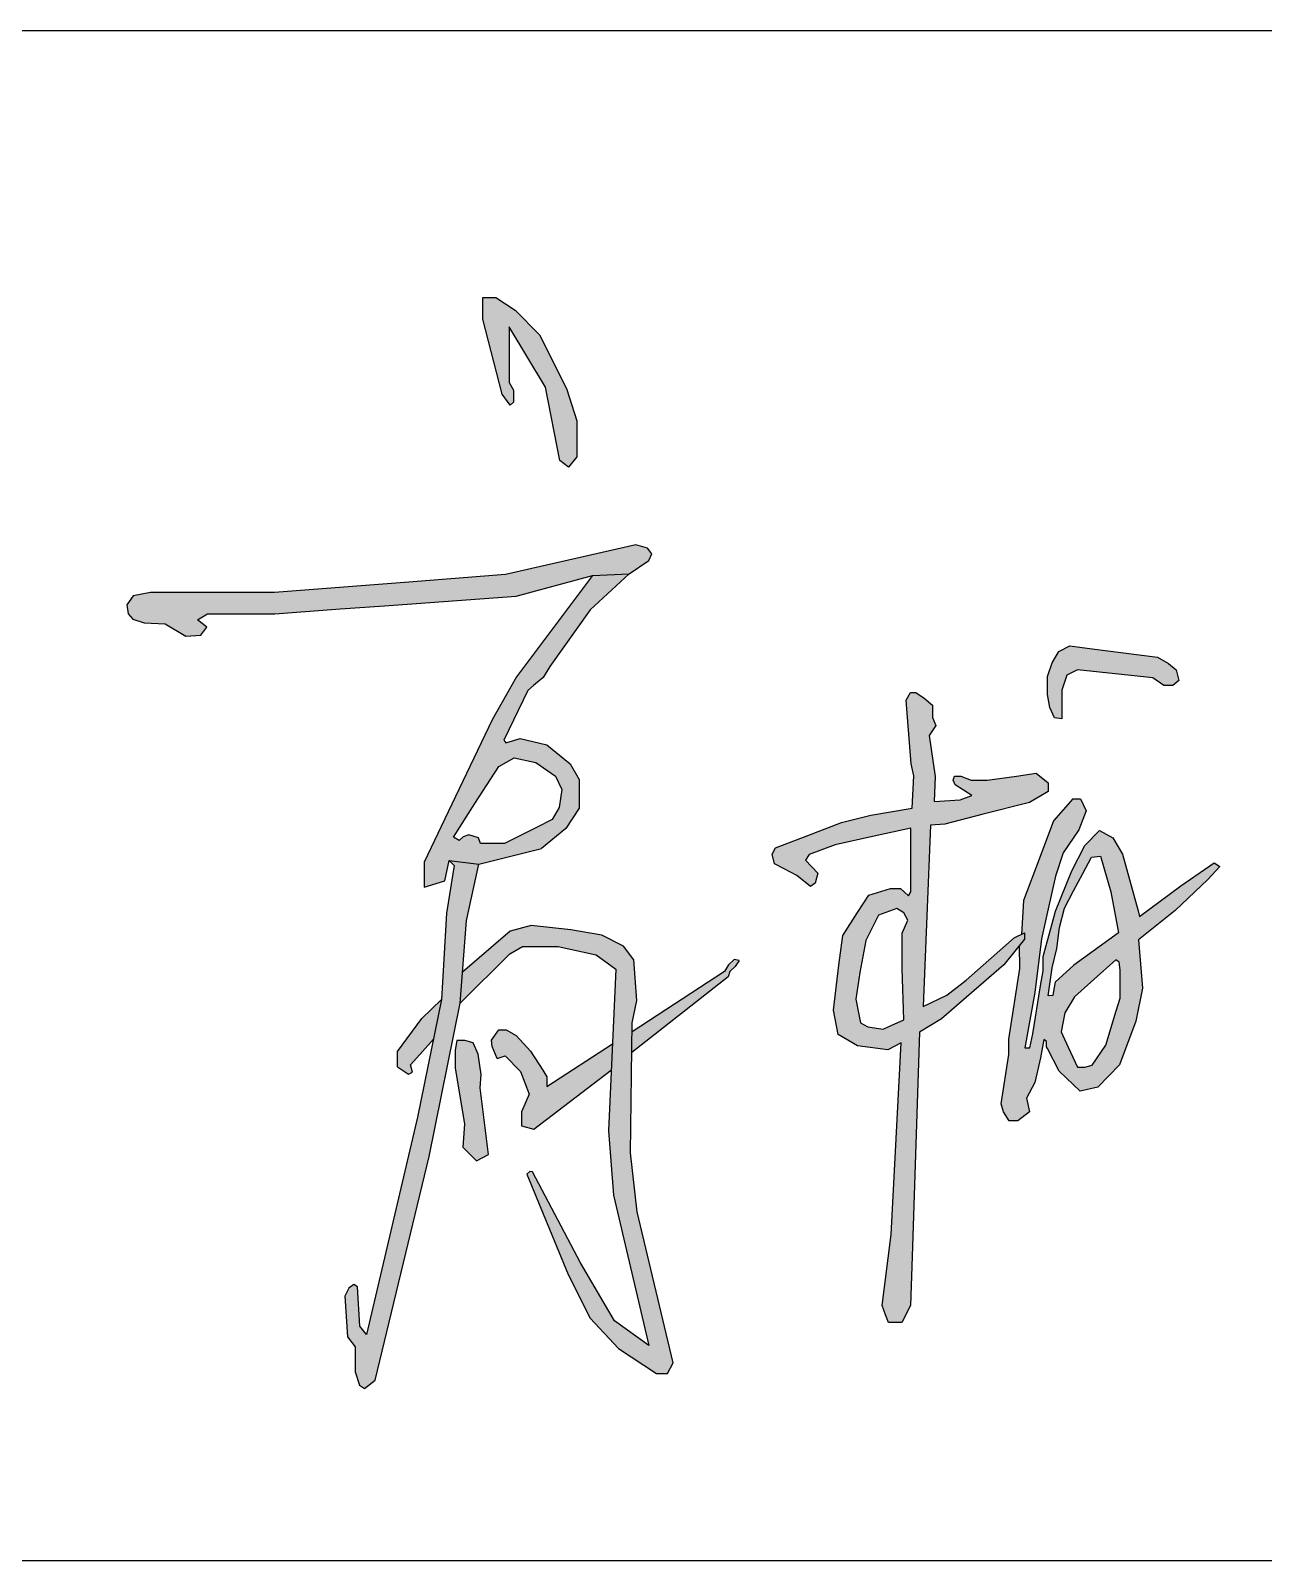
# Model space of a CAD drawing. Extents: x 33088 to 140010, y 13737 to 369010.
# Drawn here: x 104827 to 105632, y 348274 to 349274 of the extents above; entities that cross this region are included whole.
import ezdxf

# ---------------------------------------------------------------- set-up
doc = ezdxf.new("R2010")
doc.units = 0
doc.header["$LTSCALE"] = 1000
doc.header["$MEASUREMENT"] = 0
doc.layers.get('0').update_dxf_attribs({"linetype": 'CONTINUOUS'})
doc.layers.add('PUB_TITLE', color=4, linetype='CONTINUOUS')

msp = doc.modelspace()

# ---------------------------------------------------------------- hatches: boundary and pattern name
h = msp.add_hatch(color=256)
h.paths.add_polyline_path([(105143.3, 349090.9), (105130.6, 349099.2), (105122.1, 349099.2), (105122.1, 349084.9), (105134.9, 349035.9), (105140, 349028.8), (105142.2, 349030.7), (105142.2, 349033.4), (105142.2, 349038.6), (105139.4, 349043.5), (105139.4, 349053.9), (105139.4, 349079.9), (105163.1, 349040.5), (105172.5, 348992.6), (105178.2, 348988.1), (105183.6, 348994.9), (105183.6, 349018.6), (105176.8, 349039.7), (105159.3, 349074.7)])
h.paths.add_polyline_path([(105193.9, 348917.4), (105217.9, 348918.4), (105230.6, 348927.2), (105232.6, 348931.6), (105229.9, 348935.3), (105222.2, 348937.5), (105192.5, 348930.7), (105168.6, 348925.2), (105137.1, 348918), (105073.9, 348913.1), (104985.9, 348906.3), (104905, 348906.3), (104893.6, 348904), (104889.4, 348898.2), (104890.4, 348892.4), (104893.5, 348888.8), (104900.7, 348886.4), (104914.6, 348885.8), (104928.1, 348877.7), (104937.9, 348878.4), (104941.7, 348883.6), (104935.7, 348888.4), (104942.2, 348892.4), (104986.2, 348892.4), (105029, 348895.5), (105057.9, 348897.6), (105144, 348903.8)])
h.paths.add_polyline_path([(105151.6, 348842.2), (105155.4, 348845.5), (105161.7, 348850.8), (105165.9, 348858), (105192.3, 348895), (105217.9, 348918.4), (105193.9, 348917.4), (105144.2, 348851.1), (105128.3, 348823.1), (105099.5, 348762.8), (105083.9, 348730.1), (105083.9, 348713.7), (105097.4, 348717.7), (105100.2, 348731.1), (105119.6, 348728.8), (105160.5, 348738.9), (105176.4, 348752), (105185.1, 348765.4), (105185.1, 348784), (105179.3, 348794.2), (105164, 348806.8), (105146.6, 348810.8), (105137.2, 348808.1), (105136, 348809.8)])
h.paths.add_polyline_path([(105142.6, 348798.2), (105156.8, 348795.1), (105169.7, 348786.3), (105173.8, 348777.6), (105172.1, 348765.7), (105167.4, 348757.8), (105157.2, 348752.7), (105146.4, 348747.3), (105136.3, 348742.3), (105120.7, 348742.3), (105119.3, 348746), (105113.1, 348747.8), (105109.4, 348746.5), (105106.7, 348744.1), (105103.1, 348746.4), (105117, 348768.3), (105132.6, 348792.5)], flags=16)
h.paths.add_polyline_path([(105111.4, 348691.9), (105119.6, 348728.8), (105100.2, 348731.1), (105103.5, 348727.9), (105098.5, 348696.7), (105095.1, 348640.3), (105079.5, 348563.3), (105046.2, 348421.2), (105041.8, 348426.7), (105040.3, 348452.4), (105037.9, 348454), (105034.5, 348451.6), (105031.9, 348446.4), (105033.7, 348419.8), (105038.7, 348413.2), (105038.7, 348396.8), (105041.6, 348388.2), (105044.9, 348385.9), (105051.7, 348391.5), (105087.1, 348537.6), (105107.4, 348637.9)])
h.paths.add_polyline_path([(105200, 348682.2), (105179.8, 348685.8), (105153.7, 348688.5), (105140, 348684.8), (105108.9, 348658.1), (105107.4, 348637.9), (105139.9, 348670), (105148.2, 348674.9), (105171.4, 348674.9), (105196.2, 348669.5), (105209.2, 348660.1), (105204.4, 348554.4), (105207.7, 348512.3), (105230.6, 348414), (105208.3, 348430.2), (105186, 348468.1), (105154.7, 348527.6), (105152.8, 348527.7), (105151, 348526.1), (105177.9, 348460.4), (105192.4, 348431.9), (105210.8, 348412), (105235.7, 348395.8), (105242.9, 348395.8), (105246.6, 348402.8), (105223, 348501.4), (105218.7, 348540.1), (105219.8, 348625), (105222.8, 348639.5), (105220.8, 348666.2), (105214.1, 348675.2)])
h.paths.add_polyline_path([(105095.1, 348640.3), (105082.4, 348627.9), (105066.3, 348606.2), (105066.3, 348596.2), (105073.6, 348591.5), (105076.3, 348592.7), (105074.9, 348597.5), (105080.9, 348604.3), (105089.9, 348614.4)], flags=17)
h.paths.add_polyline_path([(105206.2, 348594.2), (105207, 348611.2), (105164.1, 348583.4), (105164.1, 348589.6), (105161.3, 348594), (105153.3, 348606.4), (105143.9, 348616.6), (105137.4, 348620.5), (105132.6, 348620.5), (105127.9, 348613.6), (105128.3, 348609.5), (105131.5, 348601.7), (105136.7, 348603.5), (105146.8, 348593.1), (105152.4, 348578.3), (105147.4, 348566.7), (105147.4, 348557.6), (105155.5, 348555.5)], flags=17)
h.paths.add_polyline_path([(105120.5, 348582.4), (105121.2, 348591.1), (105119.2, 348604.6), (105115.8, 348611.9), (105110.4, 348613.5), (105105.2, 348613.5), (105104.1, 348607.2), (105104.1, 348595.5), (105110.3, 348558.8), (105109, 348543.6), (105118.1, 348534.7), (105125.9, 348539)])
h.paths.add_polyline_path([(105282.6, 348655.1), (105283.7, 348658.5), (105287.2, 348661.7), (105289.7, 348665.8), (105286.4, 348666.3), (105282.7, 348662.9), (105280.1, 348658.6), (105219.7, 348619), (105219.5, 348605.5)])
for color, points in [(250, [(105143.3, 349090.9), (105130.6, 349099.2), (105122.1, 349099.2), (105122.1, 349084.9), (105134.9, 349035.9), (105140, 349028.8), (105142.2, 349030.7), (105142.2, 349033.4), (105142.2, 349038.6), (105139.4, 349043.5), (105139.4, 349053.9), (105139.4, 349079.9), (105163.1, 349040.5), (105172.5, 348992.6), (105178.2, 348988.1), (105183.6, 348994.9), (105183.6, 349018.6), (105176.8, 349039.7), (105159.3, 349074.7)]), (256, [(104889.4, 348898.2), (104890.4, 348892.4), (104893.5, 348888.8), (104900.7, 348886.4), (104914.6, 348885.8), (104928.1, 348877.7), (104937.9, 348878.4), (104941.7, 348883.6), (104935.7, 348888.4), (104942.2, 348892.4), (104986.2, 348892.4), (105029, 348895.5), (105057.9, 348897.6), (105144, 348903.8), (105193.9, 348917.4), (105217.9, 348918.4), (105230.6, 348927.2), (105232.6, 348931.6), (105229.9, 348935.3), (105222.2, 348937.5), (105192.5, 348930.7), (105168.6, 348925.2), (105137.1, 348918), (105073.9, 348913.1), (104985.9, 348906.3), (104905, 348906.3), (104893.6, 348904)]), (250, [(105570.4, 348859.8), (105563.1, 348864), (105551.3, 348865.5), (105520.5, 348869.5), (105505.8, 348871.4), (105498.8, 348867.8), (105494.3, 348860.4), (105491.3, 348851.3), (105491.3, 348839.6), (105492.8, 348831), (105495.8, 348824.4), (105500.6, 348823.6), (105500.6, 348833.7), (105500.6, 348842.4), (105504, 348852.3), (105510.9, 348855.7), (105539.7, 348852.6), (105560.2, 348850.4), (105567.3, 348845.4), (105573.2, 348845.4), (105577.1, 348848.7), (105575.4, 348855.7)]), (256, [(105491.3, 348839.6), (105492.8, 348831), (105495.8, 348824.4), (105500.6, 348823.6), (105500.6, 348833.7), (105500.6, 348842.4), (105504, 348852.3), (105510.9, 348855.7), (105539.7, 348852.6), (105560.2, 348850.4), (105567.3, 348845.4), (105573.2, 348845.4), (105577.1, 348848.7), (105575.4, 348855.7), (105570.4, 348859.8), (105563.1, 348864), (105551.3, 348865.5), (105520.5, 348869.5), (105505.8, 348871.4), (105498.8, 348867.8), (105494.3, 348860.4), (105491.3, 348851.3)]), (256, [(105219.7, 348619), (105219.5, 348605.5), (105282.6, 348655.1), (105283.7, 348658.5), (105287.2, 348661.7), (105289.7, 348665.8), (105286.4, 348666.3), (105282.7, 348662.9), (105280.1, 348658.6)])]:
    msp.add_hatch(color=color).paths.add_polyline_path(points)
h = msp.add_hatch(color=256)
h.paths.add_polyline_path([(105413.9, 348812.9), (105418.4, 348819.3), (105416.1, 348824.6), (105416.2, 348832.6), (105410.7, 348837.3), (105405.3, 348840.9), (105401.8, 348840.9), (105398.8, 348835.8), (105399.3, 348830.3), (105402.1, 348794.3), (105404, 348786.4), (105402.9, 348765.3), (105375.9, 348760.8), (105356.7, 348756), (105334.6, 348747.4), (105313.6, 348739.3), (105311.3, 348735.2), (105312.9, 348728.9), (105319.1, 348725.6), (105327.5, 348721.3), (105336.3, 348714.1), (105339.4, 348716.2), (105341.2, 348722.9), (105333.2, 348731.3), (105335.5, 348735.1), (105352.5, 348741.4), (105372.9, 348745.9), (105401.9, 348752.2), (105401.9, 348710.7), (105400.4, 348707.9), (105395.1, 348712.8), (105388.7, 348712.8), (105374.5, 348708.5), (105367.2, 348697.2), (105357.5, 348682.1), (105355, 348662.7), (105351.3, 348633.3), (105354.5, 348617.4), (105367.2, 348610), (105386.9, 348607.4), (105395.7, 348611.8), (105389.1, 348486.7), (105383.2, 348440.2), (105385.5, 348434.1), (105387.4, 348429.2), (105396, 348429.2), (105401.8, 348440.1), (105402.8, 348472.3), (105407.6, 348618.8), (105422, 348627.6), (105462.8, 348662.8), (105476.3, 348679.7), (105476.3, 348683.7), (105469.6, 348680.5), (105438.1, 348652.9), (105425.5, 348643.1), (105410.1, 348635.7), (105414.8, 348754.1), (105424.1, 348754.9), (105448.4, 348761.1), (105479.6, 348769), (105491.7, 348776.1), (105491.7, 348781.9), (105483.9, 348788.1), (105471.1, 348786.3), (105451.9, 348783.5), (105441.3, 348783.5), (105434.6, 348786.3), (105430.4, 348786.3), (105429.6, 348783.5), (105431, 348780.5), (105441.9, 348773.5), (105434.3, 348770.8), (105417.1, 348769.7), (105417.8, 348785.9)])
h.paths.add_polyline_path([(105392.8, 348699.8), (105397.4, 348696.8), (105399.9, 348692.1), (105396.2, 348683.6), (105396.2, 348660.6), (105397.4, 348626.9), (105387.1, 348622.3), (105383.8, 348620.9), (105373.9, 348622.3), (105369.1, 348624.9), (105367.8, 348631.5), (105366, 348640.4), (105368.6, 348657.8), (105372.6, 348678.7), (105380.8, 348695.4)], flags=16)
h.paths.add_polyline_path([(105570.4, 348859.8), (105563.1, 348864), (105551.3, 348865.5), (105520.5, 348869.5), (105505.8, 348871.4), (105498.8, 348867.8), (105494.3, 348860.4), (105491.3, 348851.3), (105491.3, 348839.6), (105492.8, 348831), (105495.8, 348824.4), (105500.6, 348823.6), (105500.6, 348833.7), (105500.6, 348842.4), (105504, 348852.3), (105510.9, 348855.7), (105539.7, 348852.6), (105560.2, 348850.4), (105567.3, 348845.4), (105573.2, 348845.4), (105577.1, 348848.7), (105575.4, 348855.7)])
h.paths.add_polyline_path([(105496.5, 348720.9), (105501.6, 348736.2), (105511.7, 348751.2), (105516.6, 348763.5), (105512.8, 348771.3), (105507.8, 348771.3), (105495.3, 348757), (105485.9, 348732), (105475.7, 348705), (105474.3, 348682.7), (105476.3, 348683.7), (105476.3, 348679.7), (105472.9, 348675.5), (105473.2, 348660.4), (105466.1, 348614.2), (105466.1, 348604.2), (105460.9, 348572.1), (105462.6, 348566.7), (105466.3, 348561), (105472, 348561), (105479.6, 348566.9), (105477.6, 348575.7), (105483.1, 348585.9), (105486.7, 348602), (105488.8, 348614), (105490.7, 348612.8), (105490.7, 348609.2), (105491.3, 348608.1), (105499, 348593.4), (105512.7, 348580.3), (105524.2, 348582.9), (105538.4, 348597.6), (105549.1, 348626), (105553.4, 348647.6), (105550.7, 348679.3), (105574.8, 348698.4), (105596, 348718.6), (105603.9, 348727.1), (105600.3, 348729.5), (105578.4, 348714.6), (105551.5, 348694.5), (105550.5, 348698.2), (105540.3, 348735.3), (105534.1, 348746), (105525.3, 348750.6), (105515.7, 348740.9), (105507.1, 348724.4), (105496.6, 348698), (105494.1, 348689.1), (105488.4, 348668.3), (105488.4, 348658.9), (105486.7, 348649.1), (105481.7, 348617.8), (105479.8, 348608.7), (105476.4, 348608.7), (105483, 348644.7), (105487.4, 348679.8), (105491.7, 348699.4)])
h.paths.add_polyline_path([(105508.2, 348711.3), (105514.3, 348722.6), (105520, 348733.3), (105525.9, 348734), (105532.6, 348710.7), (105537.7, 348683.7), (105508.5, 348662.7), (105496.2, 348651.6), (105495.4, 348646.9), (105494.7, 348642.9), (105491.7, 348642.6), (105494.4, 348660.9), (105497.5, 348673.6), (105499.2, 348687.4), (105502.3, 348700)], flags=16)
h.paths.add_polyline_path([(105535.9, 348666.2), (105538.1, 348664.7), (105538.7, 348659.6), (105538.7, 348641.1), (105536.2, 348632.8), (105529.5, 348610.4), (105520.4, 348597.4), (105515.7, 348596), (105510.8, 348596), (105504.8, 348609), (105500.2, 348619), (105502.7, 348631.5), (105509, 348642), (105521.9, 348653.6)], flags=16)
h.paths.add_polyline_path([(105751.6, 348969.2), (105778.4, 348967.8), (105791, 348964.6), (105809.4, 348963.1), (105823.7, 348961.8), (105836.7, 348958.9), (105858.8, 348956.6), (105884, 348954), (105915.3, 348954), (105933.8, 348955.9), (105941.2, 348953.1), (105954.7, 348955.9), (105959.5, 348957.7), (105963, 348961), (105963, 348964.9), (105958.6, 348968), (105954.7, 348969.4), (105907.9, 348967.5), (105897.6, 348967.1), (105891.5, 348966), (105818, 348975.8), (105802.5, 348975.8), (105783.1, 348981.6), (105765.2, 348981.6), (105753.2, 348983), (105736, 348980.4), (105722.7, 348975.4), (105715, 348969.3), (105708.2, 348968.4), (105703.8, 348961.7), (105700.3, 348956.4), (105700.3, 348946.9), (105703.5, 348942), (105708.2, 348939.9), (105714.1, 348941.4), (105718.7, 348954.1), (105727.8, 348961.2), (105740.5, 348966.1)])
h.paths.add_polyline_path([(105744.2, 348822.8), (105735.5, 348831.8), (105726.2, 348831.8), (105723.4, 348828), (105732.4, 348811.6), (105736.9, 348805.4), (105738.8, 348798.3), (105741.8, 348793.1), (105745.5, 348793.4), (105748.4, 348795.9), (105749.4, 348805.5)])
h.paths.add_polyline_path([(105836, 348881.4), (105843, 348882.7), (105845.6, 348885.1), (105845.8, 348888.3), (105841, 348897.1), (105835, 348900.3), (105826.5, 348898), (105822.4, 348891.2), (105798.2, 348763.7), (105791.5, 348694.3), (105785.9, 348686.9), (105785.9, 348676.1), (105790.3, 348671.3), (105796.6, 348673.2), (105805.5, 348678.1), (105820, 348689), (105824.2, 348699), (105836.1, 348714.4), (105836.4, 348723.3), (105840.2, 348727.5), (105840.2, 348713.4), (105838.5, 348698.9), (105835.2, 348681.1), (105833.6, 348640.8), (105834.6, 348595.2), (105829, 348597.7), (105826.1, 348589.8), (105831.7, 348579.3), (105831.7, 348567.5), (105833.5, 348559), (105837.8, 348555), (105838.8, 348552), (105843.9, 348552), (105848.1, 348553.9), (105849.8, 348559.2), (105849.5, 348577.5), (105846.7, 348584), (105846.7, 348612.1), (105849, 348638.9), (105848.1, 348677.9), (105851.8, 348691.8), (105852.6, 348695.1), (105852.6, 348701), (105853.9, 348718.1), (105853.4, 348733.7), (105857.8, 348751.8), (105874.9, 348775.7), (105895.5, 348799.4), (105910.2, 348810.5), (105916.6, 348817.1), (105917.4, 348821.6), (105916.3, 348827.4), (105902.6, 348830.2), (105889.2, 348830.2), (105856.1, 348831.4), (105841.7, 348826.1), (105829.9, 348823.7), (105822.3, 348823.7), (105822.3, 348828.4)])
h.paths.add_polyline_path([(105822.6, 348811), (105846.7, 348810.7), (105849.3, 348806.3), (105851.9, 348806.3), (105859.7, 348806.3), (105854.1, 348812.4), (105856.8, 348819.4), (105892.2, 348817.6), (105894.3, 348814.4), (105883.2, 348801.8), (105878.1, 348799.5), (105870.2, 348791.8), (105862, 348780.4), (105860, 348780.4), (105859.2, 348784.7), (105862.2, 348788.3), (105862.2, 348792.4), (105855.9, 348796.7), (105848.4, 348796), (105845.5, 348788.4), (105846.8, 348779.9), (105845.2, 348754.6), (105835.7, 348738.1), (105820.4, 348711.5), (105805.5, 348693.3), (105802.6, 348694.1), (105805.9, 348702.3), (105805.4, 348713.6), (105808.2, 348716.9), (105808.4, 348727.2), (105807.6, 348734.8), (105811.9, 348739.8), (105811.9, 348752.3), (105813.2, 348770.5), (105819.1, 348806.1)], flags=16)
h.paths.add_polyline_path([(105740.6, 348693.6), (105733.2, 348701.2), (105733.2, 348709.4), (105736.6, 348721), (105737.7, 348722.3), (105742.6, 348722.3), (105744.8, 348727.8), (105742.5, 348735), (105738.8, 348737.3), (105721.8, 348730.5), (105719.2, 348722.6), (105717.7, 348708.5), (105719.6, 348697), (105734.5, 348681.3), (105744, 348676.2), (105755.2, 348672.2), (105769.2, 348667.2), (105779.9, 348665), (105778.7, 348660.6), (105735.1, 348600.1), (105715.5, 348572.9), (105701.7, 348548.1), (105686, 348520.1), (105686, 348505.7), (105689.2, 348496.1), (105701, 348493.2), (105721.4, 348493.2), (105747.3, 348493.2), (105770.1, 348493.2), (105809.3, 348499.7), (105822.4, 348501.8), (105850, 348501.8), (105886.3, 348501.8), (105912.7, 348507.8), (105938.8, 348507.8), (105944.4, 348513.1), (105947.2, 348515.8), (105947.2, 348524.3), (105934.8, 348524.3), (105919.9, 348521.2), (105898.7, 348521.2), (105873.3, 348515.7), (105857.5, 348517.4), (105841.4, 348514.1), (105819.4, 348516), (105803, 348511), (105768.8, 348505.9), (105739.3, 348504.8), (105723.1, 348506.7), (105713.9, 348509.2), (105704.7, 348507.2), (105700.8, 348510.3), (105700.8, 348518.1), (105718.1, 348548.4), (105735.8, 348579.5), (105774.1, 348629.7), (105787.2, 348652), (105791.1, 348664.7), (105786.9, 348671.2), (105777.5, 348676.6), (105769.9, 348680.9), (105762.9, 348684.9), (105751.9, 348684.9)])
h.paths.add_polyline_path([(106029.6, 348546.5), (106025.2, 348549.9), (106019.9, 348549.9), (106015.1, 348544.3), (106015.1, 348538.7), (106018.4, 348533.3), (106024.7, 348533.3), (106030.9, 348539.3)])
h = msp.add_hatch(color=250)
h.paths.add_polyline_path([(105057.9, 348897.6), (105144, 348903.8), (105193.9, 348917.4), (105217.9, 348918.4), (105230.6, 348927.2), (105232.6, 348931.6), (105229.9, 348935.3), (105222.2, 348937.5), (105192.5, 348930.7), (105168.6, 348925.2), (105137.1, 348918), (105073.9, 348913.1), (104985.9, 348906.3), (104905, 348906.3), (104893.6, 348904), (104889.4, 348898.2), (104890.4, 348892.4), (104893.5, 348888.8), (104900.7, 348886.4), (104914.6, 348885.8), (104928.1, 348877.7), (104937.9, 348878.4), (104941.7, 348883.6), (104935.7, 348888.4), (104942.2, 348892.4), (104986.2, 348892.4), (105029, 348895.5)])
h.paths.add_polyline_path([(105192.3, 348895), (105217.9, 348918.4), (105193.9, 348917.4), (105144.2, 348851.1), (105128.3, 348823.1), (105099.5, 348762.8), (105083.9, 348730.1), (105083.9, 348713.7), (105097.4, 348717.7), (105100.2, 348731.1), (105119.6, 348728.8), (105160.5, 348738.9), (105176.4, 348752), (105185.1, 348765.4), (105185.1, 348784), (105179.3, 348794.2), (105164, 348806.8), (105146.6, 348810.8), (105137.2, 348808.1), (105136, 348809.8), (105151.6, 348842.2), (105155.4, 348845.5), (105161.7, 348850.8), (105165.9, 348858)])
h.paths.add_polyline_path([(105156.8, 348795.1), (105169.7, 348786.3), (105173.8, 348777.6), (105172.1, 348765.7), (105167.4, 348757.8), (105157.2, 348752.7), (105146.4, 348747.3), (105136.3, 348742.3), (105120.7, 348742.3), (105119.3, 348746), (105113.1, 348747.8), (105109.4, 348746.5), (105106.7, 348744.1), (105103.1, 348746.4), (105117, 348768.3), (105132.6, 348792.5), (105142.6, 348798.2)], flags=16)
h.paths.add_polyline_path([(105119.6, 348728.8), (105100.2, 348731.1), (105103.5, 348727.9), (105098.5, 348696.7), (105095.1, 348640.3), (105079.5, 348563.3), (105046.2, 348421.2), (105041.8, 348426.7), (105040.3, 348452.4), (105037.9, 348454), (105034.5, 348451.6), (105031.9, 348446.4), (105033.7, 348419.8), (105038.7, 348413.2), (105038.7, 348396.8), (105041.6, 348388.2), (105044.9, 348385.9), (105051.7, 348391.5), (105087.1, 348537.6), (105107.4, 348637.9), (105111.4, 348691.9)])
h.paths.add_polyline_path([(105095.1, 348640.3), (105082.4, 348627.9), (105066.3, 348606.2), (105066.3, 348596.2), (105073.6, 348591.5), (105076.3, 348592.7), (105074.9, 348597.5), (105080.9, 348604.3), (105089.9, 348614.4)], flags=17)
h.paths.add_polyline_path([(105200, 348682.2), (105179.8, 348685.8), (105153.7, 348688.5), (105140, 348684.8), (105108.9, 348658.1), (105107.4, 348637.9), (105139.9, 348670), (105148.2, 348674.9), (105171.4, 348674.9), (105196.2, 348669.5), (105209.2, 348660.1), (105204.4, 348554.4), (105207.7, 348512.3), (105230.6, 348414), (105208.3, 348430.2), (105186, 348468.1), (105154.7, 348527.6), (105152.8, 348527.7), (105151, 348526.1), (105177.9, 348460.4), (105192.4, 348431.9), (105210.8, 348412), (105235.7, 348395.8), (105242.9, 348395.8), (105246.6, 348402.8), (105223, 348501.4), (105218.7, 348540.1), (105219.8, 348625), (105222.8, 348639.5), (105220.8, 348666.2), (105214.1, 348675.2)])
h.paths.add_polyline_path([(105161.3, 348594), (105153.3, 348606.4), (105143.9, 348616.6), (105137.4, 348620.5), (105132.6, 348620.5), (105127.9, 348613.6), (105128.3, 348609.5), (105131.5, 348601.7), (105136.7, 348603.5), (105146.8, 348593.1), (105152.4, 348578.3), (105147.4, 348566.7), (105147.4, 348557.6), (105155.5, 348555.5), (105206.2, 348594.2), (105207, 348611.2), (105164.1, 348583.4), (105164.1, 348589.6)], flags=17)
h.paths.add_polyline_path([(105282.6, 348655.1), (105283.7, 348658.5), (105287.2, 348661.7), (105289.7, 348665.8), (105286.4, 348666.3), (105282.7, 348662.9), (105280.1, 348658.6), (105219.7, 348619), (105219.5, 348605.5)])
h.paths.add_polyline_path([(105121.2, 348591.1), (105119.2, 348604.6), (105115.8, 348611.9), (105110.4, 348613.5), (105105.2, 348613.5), (105104.1, 348607.2), (105104.1, 348595.5), (105110.3, 348558.8), (105109, 348543.6), (105118.1, 348534.7), (105125.9, 348539), (105120.5, 348582.4)])
h = msp.add_hatch(color=256)
h.paths.add_polyline_path([(105136, 348809.8), (105151.6, 348842.2), (105155.4, 348845.5), (105161.7, 348850.8), (105165.9, 348858), (105192.3, 348895), (105217.9, 348918.4), (105193.9, 348917.4), (105144.2, 348851.1), (105128.3, 348823.1), (105099.5, 348762.8), (105083.9, 348730.1), (105083.9, 348713.7), (105097.4, 348717.7), (105100.2, 348731.1), (105119.6, 348728.8), (105160.5, 348738.9), (105176.4, 348752), (105185.1, 348765.4), (105185.1, 348784), (105179.3, 348794.2), (105164, 348806.8), (105146.6, 348810.8), (105137.2, 348808.1)])
h.paths.add_polyline_path([(105142.6, 348798.2), (105156.8, 348795.1), (105169.7, 348786.3), (105173.8, 348777.6), (105172.1, 348765.7), (105167.4, 348757.8), (105157.2, 348752.7), (105146.4, 348747.3), (105136.3, 348742.3), (105120.7, 348742.3), (105119.3, 348746), (105113.1, 348747.8), (105109.4, 348746.5), (105106.7, 348744.1), (105103.1, 348746.4), (105117, 348768.3), (105132.6, 348792.5)], flags=16)
h.paths.add_polyline_path([(105119.6, 348728.8), (105100.2, 348731.1), (105103.5, 348727.9), (105098.5, 348696.7), (105095.1, 348640.3), (105079.5, 348563.3), (105046.2, 348421.2), (105041.8, 348426.7), (105040.3, 348452.4), (105037.9, 348454), (105034.5, 348451.6), (105031.9, 348446.4), (105033.7, 348419.8), (105038.7, 348413.2), (105038.7, 348396.8), (105041.6, 348388.2), (105044.9, 348385.9), (105051.7, 348391.5), (105087.1, 348537.6), (105107.4, 348637.9), (105111.4, 348691.9)])
h.paths.add_polyline_path([(105139.9, 348670), (105148.2, 348674.9), (105171.4, 348674.9), (105196.2, 348669.5), (105209.2, 348660.1), (105204.4, 348554.4), (105207.7, 348512.3), (105230.6, 348414), (105208.3, 348430.2), (105186, 348468.1), (105154.7, 348527.6), (105152.8, 348527.7), (105151, 348526.1), (105177.9, 348460.4), (105192.4, 348431.9), (105210.8, 348412), (105235.7, 348395.8), (105242.9, 348395.8), (105246.6, 348402.8), (105223, 348501.4), (105218.7, 348540.1), (105219.8, 348625), (105222.8, 348639.5), (105220.8, 348666.2), (105214.1, 348675.2), (105200, 348682.2), (105179.8, 348685.8), (105153.7, 348688.5), (105140, 348684.8), (105108.9, 348658.1), (105107.4, 348637.9)])
h.paths.add_polyline_path([(105095.1, 348640.3), (105082.4, 348627.9), (105066.3, 348606.2), (105066.3, 348596.2), (105073.6, 348591.5), (105076.3, 348592.7), (105074.9, 348597.5), (105080.9, 348604.3), (105089.9, 348614.4)], flags=17)
h.paths.add_polyline_path([(105120.5, 348582.4), (105121.2, 348591.1), (105119.2, 348604.6), (105115.8, 348611.9), (105110.4, 348613.5), (105105.2, 348613.5), (105104.1, 348607.2), (105104.1, 348595.5), (105110.3, 348558.8), (105109, 348543.6), (105118.1, 348534.7), (105125.9, 348539)])
h.paths.add_polyline_path([(105206.2, 348594.2), (105207, 348611.2), (105164.1, 348583.4), (105164.1, 348589.6), (105161.3, 348594), (105153.3, 348606.4), (105143.9, 348616.6), (105137.4, 348620.5), (105132.6, 348620.5), (105127.9, 348613.6), (105128.3, 348609.5), (105131.5, 348601.7), (105136.7, 348603.5), (105146.8, 348593.1), (105152.4, 348578.3), (105147.4, 348566.7), (105147.4, 348557.6), (105155.5, 348555.5)], flags=17)
h = msp.add_hatch(color=256)
h.paths.add_polyline_path([(105491.3, 348839.6), (105492.8, 348831), (105495.8, 348824.4), (105500.6, 348823.6), (105500.6, 348833.7), (105500.6, 348842.4), (105504, 348852.3), (105510.9, 348855.7), (105539.7, 348852.6), (105560.2, 348850.4), (105567.3, 348845.4), (105573.2, 348845.4), (105577.1, 348848.7), (105575.4, 348855.7), (105570.4, 348859.8), (105563.1, 348864), (105551.3, 348865.5), (105520.5, 348869.5), (105505.8, 348871.4), (105498.8, 348867.8), (105494.3, 348860.4), (105491.3, 348851.3)])
h.paths.add_polyline_path([(105466.1, 348604.2), (105460.9, 348572.1), (105462.6, 348566.7), (105466.3, 348561), (105472, 348561), (105479.6, 348566.9), (105477.6, 348575.7), (105483.1, 348585.9), (105486.7, 348602), (105488.8, 348614), (105490.7, 348612.8), (105490.7, 348609.2), (105491.3, 348608.1), (105499, 348593.4), (105512.7, 348580.3), (105524.2, 348582.9), (105538.4, 348597.6), (105549.1, 348626), (105553.4, 348647.6), (105550.7, 348679.3), (105574.8, 348698.4), (105596, 348718.6), (105603.9, 348727.1), (105600.3, 348729.5), (105578.4, 348714.6), (105551.5, 348694.5), (105550.5, 348698.2), (105540.3, 348735.3), (105534.1, 348746), (105525.3, 348750.6), (105515.7, 348740.9), (105507.1, 348724.4), (105496.6, 348698), (105494.1, 348689.1), (105488.4, 348668.3), (105488.4, 348658.9), (105486.7, 348649.1), (105481.7, 348617.8), (105479.8, 348608.7), (105476.4, 348608.7), (105483, 348644.7), (105487.4, 348679.8), (105491.7, 348699.4), (105496.5, 348720.9), (105501.6, 348736.2), (105511.7, 348751.2), (105516.6, 348763.5), (105512.8, 348771.3), (105507.8, 348771.3), (105495.3, 348757), (105485.9, 348732), (105475.7, 348705), (105474.3, 348682.7), (105476.3, 348683.7), (105476.3, 348679.7), (105472.9, 348675.5), (105473.2, 348660.4), (105466.1, 348614.2)])
h.paths.add_polyline_path([(105491.7, 348642.6), (105494.4, 348660.9), (105497.5, 348673.6), (105499.2, 348687.4), (105502.3, 348700), (105508.2, 348711.3), (105514.3, 348722.6), (105520, 348733.3), (105525.9, 348734), (105532.6, 348710.7), (105537.7, 348683.7), (105508.5, 348662.7), (105496.2, 348651.6), (105495.4, 348646.9), (105494.7, 348642.9)], flags=16)
h.paths.add_polyline_path([(105500.2, 348619), (105502.7, 348631.5), (105509, 348642), (105521.9, 348653.6), (105537.7, 348667.8), (105538.7, 348659.6), (105538.7, 348641.1), (105536.2, 348632.8), (105529.5, 348610.4), (105519.5, 348596), (105510.8, 348596), (105504.8, 348609)], flags=16)
h = msp.add_hatch(color=250)
h.paths.add_polyline_path([(105413.9, 348812.9), (105418.4, 348819.3), (105416.1, 348824.6), (105416.2, 348832.6), (105410.7, 348837.3), (105405.3, 348840.9), (105401.8, 348840.9), (105398.8, 348835.8), (105399.3, 348830.3), (105402.1, 348794.3), (105404, 348786.4), (105402.9, 348765.3), (105375.9, 348760.8), (105356.7, 348756), (105334.6, 348747.4), (105313.6, 348739.3), (105311.3, 348735.2), (105312.9, 348728.9), (105319.1, 348725.6), (105327.5, 348721.3), (105336.3, 348714.1), (105339.4, 348716.2), (105341.2, 348722.9), (105333.2, 348731.3), (105335.5, 348735.1), (105352.5, 348741.4), (105372.9, 348745.9), (105401.9, 348752.2), (105401.9, 348710.7), (105400.4, 348707.9), (105395.1, 348712.8), (105388.7, 348712.8), (105374.5, 348708.5), (105367.2, 348697.2), (105357.5, 348682.1), (105355, 348662.7), (105351.3, 348633.3), (105354.5, 348617.4), (105367.2, 348610), (105386.9, 348607.4), (105395.7, 348611.8), (105389.1, 348486.7), (105383.2, 348440.2), (105385.5, 348434.1), (105387.4, 348429.2), (105396, 348429.2), (105401.8, 348440.1), (105402.8, 348472.3), (105407.6, 348618.8), (105422, 348627.6), (105462.8, 348662.8), (105476.3, 348679.7), (105476.3, 348683.7), (105469.6, 348680.5), (105438.1, 348652.9), (105425.5, 348643.1), (105410.1, 348635.7), (105414.8, 348754.1), (105424.1, 348754.9), (105448.4, 348761.1), (105479.6, 348769), (105491.7, 348776.1), (105491.7, 348781.9), (105483.9, 348788.1), (105471.1, 348786.3), (105451.9, 348783.5), (105441.3, 348783.5), (105434.6, 348786.3), (105430.4, 348786.3), (105429.6, 348783.5), (105431, 348780.5), (105441.9, 348773.5), (105434.3, 348770.8), (105417.1, 348769.7), (105417.8, 348785.9)])
h.paths.add_polyline_path([(105392.8, 348699.8), (105397.4, 348696.8), (105399.9, 348692.1), (105396.2, 348683.6), (105396.2, 348660.6), (105397.4, 348626.9), (105387.1, 348622.3), (105383.8, 348620.9), (105373.9, 348622.3), (105369.1, 348624.9), (105367.8, 348631.5), (105366, 348640.4), (105368.6, 348657.8), (105372.6, 348678.7), (105380.8, 348695.4)], flags=16)
h = msp.add_hatch(color=250)
h.paths.add_polyline_path([(105496.5, 348720.9), (105501.6, 348736.2), (105511.7, 348751.2), (105516.6, 348763.5), (105512.8, 348771.3), (105507.8, 348771.3), (105495.3, 348757), (105485.9, 348732), (105475.7, 348705), (105474.3, 348682.7), (105476.3, 348683.7), (105476.3, 348679.7), (105472.9, 348675.5), (105473.2, 348660.4), (105466.1, 348614.2), (105466.1, 348604.2), (105460.9, 348572.1), (105462.6, 348566.7), (105466.3, 348561), (105472, 348561), (105479.6, 348566.9), (105477.6, 348575.7), (105483.1, 348585.9), (105486.7, 348602), (105488.8, 348614), (105490.7, 348612.8), (105490.7, 348609.2), (105491.3, 348608.1), (105499, 348593.4), (105512.7, 348580.3), (105524.2, 348582.9), (105538.4, 348597.6), (105549.1, 348626), (105553.4, 348647.6), (105550.7, 348679.3), (105574.8, 348698.4), (105596, 348718.6), (105603.9, 348727.1), (105600.3, 348729.5), (105578.4, 348714.6), (105551.5, 348694.5), (105550.5, 348698.2), (105540.3, 348735.3), (105534.1, 348746), (105525.3, 348750.6), (105515.7, 348740.9), (105507.1, 348724.4), (105496.6, 348698), (105494.1, 348689.1), (105488.4, 348668.3), (105488.4, 348658.9), (105486.7, 348649.1), (105481.7, 348617.8), (105479.8, 348608.7), (105476.4, 348608.7), (105483, 348644.7), (105487.4, 348679.8), (105491.7, 348699.4)])
h.paths.add_polyline_path([(105508.2, 348711.3), (105514.3, 348722.6), (105520, 348733.3), (105525.9, 348734), (105532.6, 348710.7), (105537.7, 348683.7), (105508.5, 348662.7), (105496.2, 348651.6), (105495.4, 348646.9), (105494.7, 348642.9), (105491.7, 348642.6), (105494.4, 348660.9), (105497.5, 348673.6), (105499.2, 348687.4), (105502.3, 348700)], flags=16)
h.paths.add_polyline_path([(105535.9, 348666.2), (105538.1, 348664.7), (105538.7, 348659.6), (105538.7, 348641.1), (105536.2, 348632.8), (105529.5, 348610.4), (105520.4, 348597.4), (105515.7, 348596), (105510.8, 348596), (105504.8, 348609), (105500.2, 348619), (105502.7, 348631.5), (105509, 348642), (105521.9, 348653.6)], flags=16)

# ---------------------------------------------------------------- linework, layer by layer
for p, q in [((105122.1, 349084.9), (105122.1, 349099.2)), ((105122.1, 349099.2), (105130.6, 349099.2)), ((105130.6, 349099.2), (105143.3, 349090.9)), ((105143.3, 349090.9), (105159.3, 349074.7)), ((105134.9, 349035.9), (105122.1, 349084.9)), ((105163.1, 349040.5), (105139.4, 349079.9)), ((105139.4, 349079.9), (105139.4, 349053.9)), ((105159.3, 349074.7), (105176.8, 349039.7)), ((105139.4, 349053.9), (105139.4, 349043.5)), ((105139.4, 349043.5), (105142.2, 349038.6)), ((105172.5, 348992.6), (105163.1, 349040.5)), ((105140, 349028.8), (105134.9, 349035.9)), ((105142.2, 349030.7), (105140, 349028.8)), ((105142.2, 349038.6), (105142.2, 349033.4)), ((105142.2, 349033.4), (105142.2, 349030.7)), ((105176.8, 349039.7), (105183.6, 349018.6)), ((105183.6, 349018.6), (105183.6, 348994.9)), ((105178.2, 348988.1), (105172.5, 348992.6)), ((105183.6, 348994.9), (105178.2, 348988.1)), ((105192.5, 348930.7), (105168.6, 348925.2)), ((105222.2, 348937.5), (105192.5, 348930.7)), ((105229.9, 348935.3), (105222.2, 348937.5)), ((105232.6, 348931.6), (105229.9, 348935.3)), ((105230.6, 348927.2), (105232.6, 348931.6)), ((105168.6, 348925.2), (105137.1, 348918)), ((105217.9, 348918.4), (105230.6, 348927.2)), ((105073.9, 348913.1), (104985.9, 348906.3)), ((105137.1, 348918), (105073.9, 348913.1)), ((105144, 348903.8), (105193.9, 348917.4)), ((105193.9, 348917.4), (105144.2, 348851.1)), ((105217.9, 348918.4), (105192.3, 348895)), ((105193.9, 348917.4), (105217.9, 348918.4)), ((104893.6, 348904), (104889.4, 348898.2)), ((104905, 348906.3), (104893.6, 348904)), ((104985.9, 348906.3), (104905, 348906.3)), ((105057.9, 348897.6), (105144, 348903.8)), ((104889.4, 348898.2), (104890.4, 348892.4)), ((104890.4, 348892.4), (104893.5, 348888.8)), ((104935.7, 348888.4), (104942.2, 348892.4)), ((104942.2, 348892.4), (104986.2, 348892.4)), ((104986.2, 348892.4), (105029, 348895.5)), ((105029, 348895.5), (105057.9, 348897.6)), ((105192.3, 348895), (105165.9, 348858)), ((104893.5, 348888.8), (104900.7, 348886.4)), ((104900.7, 348886.4), (104914.6, 348885.8)), ((104914.6, 348885.8), (104928.1, 348877.7)), ((104941.7, 348883.6), (104935.7, 348888.4)), ((104937.9, 348878.4), (104941.7, 348883.6)), ((104928.1, 348877.7), (104937.9, 348878.4)), ((105498.8, 348867.8), (105505.8, 348871.4)), ((105505.8, 348871.4), (105520.5, 348869.5)), ((105491.3, 348851.3), (105494.3, 348860.4)), ((105494.3, 348860.4), (105498.8, 348867.8)), ((105520.5, 348869.5), (105551.3, 348865.5)), ((105551.3, 348865.5), (105563.1, 348864)), ((105563.1, 348864), (105570.4, 348859.8)), ((105144.2, 348851.1), (105128.3, 348823.1)), ((105161.7, 348850.8), (105155.4, 348845.5)), ((105165.9, 348858), (105161.7, 348850.8)), ((105491.3, 348839.6), (105491.3, 348851.3)), ((105504, 348852.3), (105500.6, 348842.4)), ((105510.9, 348855.7), (105504, 348852.3)), ((105539.7, 348852.6), (105510.9, 348855.7)), ((105560.2, 348850.4), (105539.7, 348852.6)), ((105567.3, 348845.4), (105560.2, 348850.4)), ((105570.4, 348859.8), (105575.4, 348855.7)), ((105575.4, 348855.7), (105577.1, 348848.7)), ((105151.6, 348842.2), (105136, 348809.8)), ((105155.4, 348845.5), (105151.6, 348842.2)), ((105398.8, 348835.8), (105401.8, 348840.9)), ((105401.8, 348840.9), (105405.3, 348840.9)), ((105405.3, 348840.9), (105410.7, 348837.3)), ((105500.6, 348842.4), (105500.6, 348833.7)), ((105573.2, 348845.4), (105567.3, 348845.4)), ((105577.1, 348848.7), (105573.2, 348845.4)), ((105399.3, 348830.3), (105398.8, 348835.8)), ((105402.1, 348794.3), (105399.3, 348830.3)), ((105410.7, 348837.3), (105416.2, 348832.6)), ((105416.2, 348832.6), (105416.1, 348824.6)), ((105492.8, 348831), (105491.3, 348839.6)), ((105495.8, 348824.4), (105492.8, 348831)), ((105500.6, 348833.7), (105500.6, 348823.6)), ((105128.3, 348823.1), (105099.5, 348762.8)), ((105416.1, 348824.6), (105418.4, 348819.3)), ((105500.6, 348823.6), (105495.8, 348824.4)), ((105137.2, 348808.1), (105146.6, 348810.8)), ((105146.6, 348810.8), (105164, 348806.8)), ((105418.4, 348819.3), (105413.9, 348812.9)), ((105413.9, 348812.9), (105417.8, 348785.9)), ((105136, 348809.8), (105137.2, 348808.1)), ((105164, 348806.8), (105179.3, 348794.2)), ((105117, 348768.3), (105132.6, 348792.5)), ((105132.6, 348792.5), (105142.6, 348798.2)), ((105142.6, 348798.2), (105156.8, 348795.1)), ((105156.8, 348795.1), (105169.7, 348786.3)), ((105179.3, 348794.2), (105185.1, 348784)), ((105404, 348786.4), (105402.1, 348794.3)), ((105169.7, 348786.3), (105173.8, 348777.6)), ((105185.1, 348784), (105185.1, 348765.4)), ((105402.9, 348765.3), (105404, 348786.4)), ((105417.8, 348785.9), (105417.1, 348769.7)), ((105429.6, 348783.5), (105430.4, 348786.3)), ((105431, 348780.5), (105429.6, 348783.5)), ((105430.4, 348786.3), (105434.6, 348786.3)), ((105441.9, 348773.5), (105431, 348780.5)), ((105434.6, 348786.3), (105441.3, 348783.5)), ((105441.3, 348783.5), (105451.9, 348783.5)), ((105451.9, 348783.5), (105471.1, 348786.3)), ((105471.1, 348786.3), (105483.9, 348788.1)), ((105483.9, 348788.1), (105491.7, 348781.9)), ((105491.7, 348781.9), (105491.7, 348776.1)), ((105173.8, 348777.6), (105172.1, 348765.7)), ((105417.1, 348769.7), (105434.3, 348770.8)), ((105434.3, 348770.8), (105441.9, 348773.5)), ((105491.7, 348776.1), (105479.6, 348769)), ((105507.8, 348771.3), (105495.3, 348757)), ((105507.8, 348771.3), (105512.8, 348771.3)), ((105512.8, 348771.3), (105516.6, 348763.5)), ((105099.5, 348762.8), (105083.9, 348730.1)), ((105103.1, 348746.4), (105117, 348768.3)), ((105172.1, 348765.7), (105167.4, 348757.8)), ((105185.1, 348765.4), (105176.4, 348752)), ((105356.7, 348756), (105375.9, 348760.8)), ((105375.9, 348760.8), (105402.9, 348765.3)), ((105448.4, 348761.1), (105424.1, 348754.9)), ((105479.6, 348769), (105448.4, 348761.1)), ((105516.6, 348763.5), (105511.7, 348751.2)), ((105157.2, 348752.7), (105146.4, 348747.3)), ((105167.4, 348757.8), (105157.2, 348752.7)), ((105176.4, 348752), (105160.5, 348738.9)), ((105334.6, 348747.4), (105356.7, 348756)), ((105401.9, 348752.2), (105372.9, 348745.9)), ((105401.9, 348710.7), (105401.9, 348752.2)), ((105414.8, 348754.1), (105410.1, 348635.7)), ((105424.1, 348754.9), (105414.8, 348754.1)), ((105495.3, 348757), (105485.9, 348732)), ((105511.7, 348751.2), (105501.6, 348736.2)), ((105515.7, 348740.9), (105525.3, 348750.6)), ((105525.3, 348750.6), (105534.1, 348746)), ((105106.7, 348744.1), (105103.1, 348746.4)), ((105109.4, 348746.5), (105106.7, 348744.1)), ((105113.1, 348747.8), (105109.4, 348746.5)), ((105119.3, 348746), (105113.1, 348747.8)), ((105120.7, 348742.3), (105119.3, 348746)), ((105136.3, 348742.3), (105120.7, 348742.3)), ((105146.4, 348747.3), (105136.3, 348742.3)), ((105313.6, 348739.3), (105334.6, 348747.4)), ((105352.5, 348741.4), (105335.5, 348735.1)), ((105372.9, 348745.9), (105352.5, 348741.4)), ((105507.1, 348724.4), (105515.7, 348740.9)), ((105534.1, 348746), (105540.3, 348735.3)), ((105083.9, 348730.1), (105083.9, 348713.7)), ((105097.4, 348717.7), (105100.2, 348731.1)), ((105100.2, 348731.1), (105119.6, 348728.8)), ((105100.2, 348731.1), (105103.5, 348727.9)), ((105119.6, 348728.8), (105160.5, 348738.9)), ((105311.3, 348735.2), (105313.6, 348739.3)), ((105312.9, 348728.9), (105311.3, 348735.2)), ((105335.5, 348735.1), (105333.2, 348731.3)), ((105333.2, 348731.3), (105341.2, 348722.9)), ((105485.9, 348732), (105475.7, 348705)), ((105501.6, 348736.2), (105496.5, 348720.9)), ((105514.3, 348722.6), (105520, 348733.3)), ((105520, 348733.3), (105525.9, 348734)), ((105525.9, 348734), (105532.6, 348710.7)), ((105540.3, 348735.3), (105550.5, 348698.2)), ((105103.5, 348727.9), (105098.5, 348696.7)), ((105111.4, 348691.9), (105119.6, 348728.8)), ((105319.1, 348725.6), (105312.9, 348728.9)), ((105327.5, 348721.3), (105319.1, 348725.6)), ((105336.3, 348714.1), (105327.5, 348721.3)), ((105341.2, 348722.9), (105339.4, 348716.2)), ((105496.5, 348720.9), (105491.7, 348699.4)), ((105496.6, 348698), (105507.1, 348724.4)), ((105508.2, 348711.3), (105514.3, 348722.6)), ((105578.4, 348714.6), (105600.3, 348729.5)), ((105603.9, 348727.1), (105596, 348718.6)), ((105600.3, 348729.5), (105603.9, 348727.1)), ((105083.9, 348713.7), (105097.4, 348717.7)), ((105339.4, 348716.2), (105336.3, 348714.1)), ((105374.5, 348708.5), (105388.7, 348712.8)), ((105388.7, 348712.8), (105395.1, 348712.8)), ((105395.1, 348712.8), (105400.4, 348707.9)), ((105400.4, 348707.9), (105401.9, 348710.7)), ((105502.3, 348700), (105508.2, 348711.3)), ((105532.6, 348710.7), (105537.7, 348683.7)), ((105551.5, 348694.5), (105578.4, 348714.6)), ((105596, 348718.6), (105574.8, 348698.4)), ((105367.2, 348697.2), (105374.5, 348708.5)), ((105475.7, 348705), (105474.3, 348682.7)), ((105499.2, 348687.4), (105502.3, 348700)), ((105098.5, 348696.7), (105095.1, 348640.3)), ((105107.4, 348637.9), (105111.4, 348691.9)), ((105357.5, 348682.1), (105367.2, 348697.2)), ((105380.8, 348695.4), (105372.6, 348678.7)), ((105392.8, 348699.8), (105380.8, 348695.4)), ((105397.4, 348696.8), (105392.8, 348699.8)), ((105396.2, 348683.6), (105399.9, 348692.1)), ((105399.9, 348692.1), (105397.4, 348696.8)), ((105491.7, 348699.4), (105487.4, 348679.8)), ((105494.1, 348689.1), (105496.6, 348698)), ((105550.5, 348698.2), (105551.5, 348694.5)), ((105574.8, 348698.4), (105550.7, 348679.3)), ((105140, 348684.8), (105108.9, 348658.1)), ((105153.7, 348688.5), (105140, 348684.8)), ((105179.8, 348685.8), (105153.7, 348688.5)), ((105200, 348682.2), (105179.8, 348685.8)), ((105214.1, 348675.2), (105200, 348682.2)), ((105355, 348662.7), (105357.5, 348682.1)), ((105396.2, 348660.6), (105396.2, 348683.6)), ((105438.1, 348652.9), (105469.6, 348680.5)), ((105469.6, 348680.5), (105476.3, 348683.7)), ((105476.3, 348683.7), (105476.3, 348679.7)), ((105488.4, 348668.3), (105494.1, 348689.1)), ((105497.5, 348673.6), (105499.2, 348687.4)), ((105537.7, 348683.7), (105508.5, 348662.7)), ((105139.9, 348670), (105148.2, 348674.9)), ((105148.2, 348674.9), (105171.4, 348674.9)), ((105171.4, 348674.9), (105196.2, 348669.5)), ((105220.8, 348666.2), (105214.1, 348675.2)), ((105372.6, 348678.7), (105368.6, 348657.8)), ((105476.3, 348679.7), (105462.8, 348662.8)), ((105473.2, 348660.4), (105472.9, 348675.5)), ((105487.4, 348679.8), (105483, 348644.7)), ((105494.4, 348660.9), (105497.5, 348673.6)), ((105550.7, 348679.3), (105553.4, 348647.6)), ((105107.4, 348637.9), (105139.9, 348670)), ((105196.2, 348669.5), (105209.2, 348660.1)), ((105209.2, 348660.1), (105204.4, 348554.4)), ((105222.8, 348639.5), (105220.8, 348666.2)), ((105282.7, 348662.9), (105280.1, 348658.6)), ((105286.4, 348666.3), (105282.7, 348662.9)), ((105287.2, 348661.7), (105283.7, 348658.5)), ((105289.7, 348665.8), (105286.4, 348666.3)), ((105289.7, 348665.8), (105287.2, 348661.7)), ((105351.3, 348633.3), (105355, 348662.7)), ((105397.4, 348626.9), (105396.2, 348660.6)), ((105462.8, 348662.8), (105422, 348627.6)), ((105466.1, 348614.2), (105473.2, 348660.4)), ((105488.4, 348658.9), (105488.4, 348668.3)), ((105491.7, 348642.6), (105494.4, 348660.9)), ((105508.5, 348662.7), (105496.2, 348651.6)), ((105535.9, 348666.2), (105521.9, 348653.6)), ((105538.1, 348664.7), (105535.9, 348666.2)), ((105538.7, 348659.6), (105538.1, 348664.7)), ((105282.6, 348655.1), (105219.5, 348605.5)), ((105280.1, 348658.6), (105219.7, 348619)), ((105283.7, 348658.5), (105282.6, 348655.1)), ((105368.6, 348657.8), (105366, 348640.4)), ((105425.5, 348643.1), (105438.1, 348652.9)), ((105486.7, 348649.1), (105488.4, 348658.9)), ((105496.2, 348651.6), (105495.4, 348646.9)), ((105521.9, 348653.6), (105509, 348642)), ((105538.7, 348641.1), (105538.7, 348659.6)), ((105095.1, 348640.3), (105079.5, 348563.3)), ((105082.4, 348627.9), (105095.1, 348640.3)), ((105366, 348640.4), (105367.8, 348631.5)), ((105410.1, 348635.7), (105425.5, 348643.1)), ((105483, 348644.7), (105476.4, 348608.7)), ((105481.7, 348617.8), (105486.7, 348649.1)), ((105494.7, 348642.9), (105491.7, 348642.6)), ((105495.4, 348646.9), (105494.7, 348642.9)), ((105509, 348642), (105502.7, 348631.5)), ((105536.2, 348632.8), (105538.7, 348641.1)), ((105553.4, 348647.6), (105549.1, 348626)), ((105087.1, 348537.6), (105107.4, 348637.9)), ((105219.8, 348625), (105222.8, 348639.5)), ((105354.5, 348617.4), (105351.3, 348633.3)), ((105367.8, 348631.5), (105369.1, 348624.9)), ((105502.7, 348631.5), (105500.2, 348619)), ((105529.5, 348610.4), (105536.2, 348632.8)), ((105066.3, 348606.2), (105082.4, 348627.9)), ((105127.9, 348613.6), (105132.6, 348620.5)), ((105132.6, 348620.5), (105137.4, 348620.5)), ((105137.4, 348620.5), (105143.9, 348616.6)), ((105218.7, 348540.1), (105219.8, 348625)), ((105369.1, 348624.9), (105373.9, 348622.3)), ((105373.9, 348622.3), (105383.8, 348620.9)), ((105383.8, 348620.9), (105387.1, 348622.3)), ((105387.1, 348622.3), (105397.4, 348626.9)), ((105422, 348627.6), (105407.6, 348618.8)), ((105549.1, 348626), (105538.4, 348597.6)), ((105080.9, 348604.3), (105089.9, 348614.4)), ((105105.2, 348613.5), (105104.1, 348607.2)), ((105110.4, 348613.5), (105105.2, 348613.5)), ((105115.8, 348611.9), (105110.4, 348613.5)), ((105119.2, 348604.6), (105115.8, 348611.9)), ((105128.3, 348609.5), (105127.9, 348613.6)), ((105143.9, 348616.6), (105153.3, 348606.4)), ((105164.1, 348583.4), (105207, 348611.2)), ((105367.2, 348610), (105354.5, 348617.4)), ((105395.7, 348611.8), (105386.9, 348607.4)), ((105389.1, 348486.7), (105395.7, 348611.8)), ((105407.6, 348618.8), (105402.8, 348472.3)), ((105466.1, 348604.2), (105466.1, 348614.2)), ((105479.8, 348608.7), (105481.7, 348617.8)), ((105488.8, 348614), (105486.7, 348602)), ((105490.7, 348612.8), (105488.8, 348614)), ((105490.7, 348609.2), (105490.7, 348612.8)), ((105500.2, 348619), (105504.8, 348609)), ((105520.4, 348597.4), (105529.5, 348610.4)), ((105066.3, 348596.2), (105066.3, 348606.2)), ((105074.9, 348597.5), (105080.9, 348604.3)), ((105104.1, 348607.2), (105104.1, 348595.5)), ((105121.2, 348591.1), (105119.2, 348604.6)), ((105131.5, 348601.7), (105128.3, 348609.5)), ((105131.5, 348601.7), (105136.7, 348603.5)), ((105136.7, 348603.5), (105146.8, 348593.1)), ((105153.3, 348606.4), (105161.3, 348594)), ((105386.9, 348607.4), (105367.2, 348610)), ((105460.9, 348572.1), (105466.1, 348604.2)), ((105476.4, 348608.7), (105479.8, 348608.7)), ((105486.7, 348602), (105483.1, 348585.9)), ((105491.3, 348608.1), (105490.7, 348609.2)), ((105499, 348593.4), (105491.3, 348608.1)), ((105504.8, 348609), (105510.8, 348596)), ((105066.3, 348596.2), (105073.6, 348591.5)), ((105073.6, 348591.5), (105076.3, 348592.7)), ((105076.3, 348592.7), (105074.9, 348597.5)), ((105104.1, 348595.5), (105110.3, 348558.8)), ((105120.5, 348582.4), (105121.2, 348591.1)), ((105146.8, 348593.1), (105152.4, 348578.3)), ((105155.5, 348555.5), (105206.2, 348594.2)), ((105161.3, 348594), (105164.1, 348589.6)), ((105512.7, 348580.3), (105499, 348593.4)), ((105510.8, 348596), (105515.7, 348596)), ((105515.7, 348596), (105520.4, 348597.4)), ((105538.4, 348597.6), (105524.2, 348582.9)), ((105125.9, 348539), (105120.5, 348582.4)), ((105164.1, 348589.6), (105164.1, 348583.4)), ((105483.1, 348585.9), (105477.6, 348575.7)), ((105524.2, 348582.9), (105512.7, 348580.3)), ((105152.4, 348578.3), (105147.4, 348566.7)), ((105462.6, 348566.7), (105460.9, 348572.1)), ((105477.6, 348575.7), (105479.6, 348566.9)), ((105079.5, 348563.3), (105046.2, 348421.2)), ((105147.4, 348566.7), (105147.4, 348557.6)), ((105466.3, 348561), (105462.6, 348566.7)), ((105472, 348561), (105466.3, 348561)), ((105479.6, 348566.9), (105472, 348561)), ((105110.3, 348558.8), (105109, 348543.6)), ((105147.4, 348557.6), (105155.5, 348555.5)), ((105204.4, 348554.4), (105207.7, 348512.3)), ((105109, 348543.6), (105118.1, 348534.7)), ((105223, 348501.4), (105218.7, 348540.1)), ((105051.7, 348391.5), (105087.1, 348537.6)), ((105118.1, 348534.7), (105125.9, 348539)), ((105152.8, 348527.7), (105151, 348526.1)), ((105151, 348526.1), (105177.9, 348460.4)), ((105154.7, 348527.6), (105152.8, 348527.7)), ((105186, 348468.1), (105154.7, 348527.6)), ((105207.7, 348512.3), (105230.6, 348414)), ((105246.6, 348402.8), (105223, 348501.4)), ((105383.2, 348440.2), (105389.1, 348486.7)), ((105402.8, 348472.3), (105401.8, 348440.1)), ((105177.9, 348460.4), (105192.4, 348431.9)), ((105208.3, 348430.2), (105186, 348468.1)), ((105034.5, 348451.6), (105031.9, 348446.4)), ((105037.9, 348454), (105034.5, 348451.6)), ((105040.3, 348452.4), (105037.9, 348454)), ((105041.8, 348426.7), (105040.3, 348452.4)), ((105031.9, 348446.4), (105033.7, 348419.8)), ((105385.5, 348434.1), (105383.2, 348440.2)), ((105401.8, 348440.1), (105396, 348429.2)), ((105192.4, 348431.9), (105210.8, 348412)), ((105230.6, 348414), (105208.3, 348430.2)), ((105387.4, 348429.2), (105385.5, 348434.1)), ((105046.2, 348421.2), (105041.8, 348426.7)), ((105396, 348429.2), (105387.4, 348429.2)), ((105033.7, 348419.8), (105038.7, 348413.2)), ((105038.7, 348413.2), (105038.7, 348396.8)), ((105210.8, 348412), (105235.7, 348395.8)), ((105242.9, 348395.8), (105246.6, 348402.8)), ((105038.7, 348396.8), (105041.6, 348388.2)), ((105044.9, 348385.9), (105051.7, 348391.5)), ((105235.7, 348395.8), (105242.9, 348395.8)), ((105041.6, 348388.2), (105044.9, 348385.9))]:
    msp.add_line(p, q)
at = {"layer": 'PUB_TITLE', "color": 4}
for p, q in [((100888.3, 349273.6), (106388.3, 349273.6)), ((100888.3, 348273.6), (106388.3, 348273.6))]:
    msp.add_line(p, q, dxfattribs=at)

doc.saveas('drawing.dxf')
